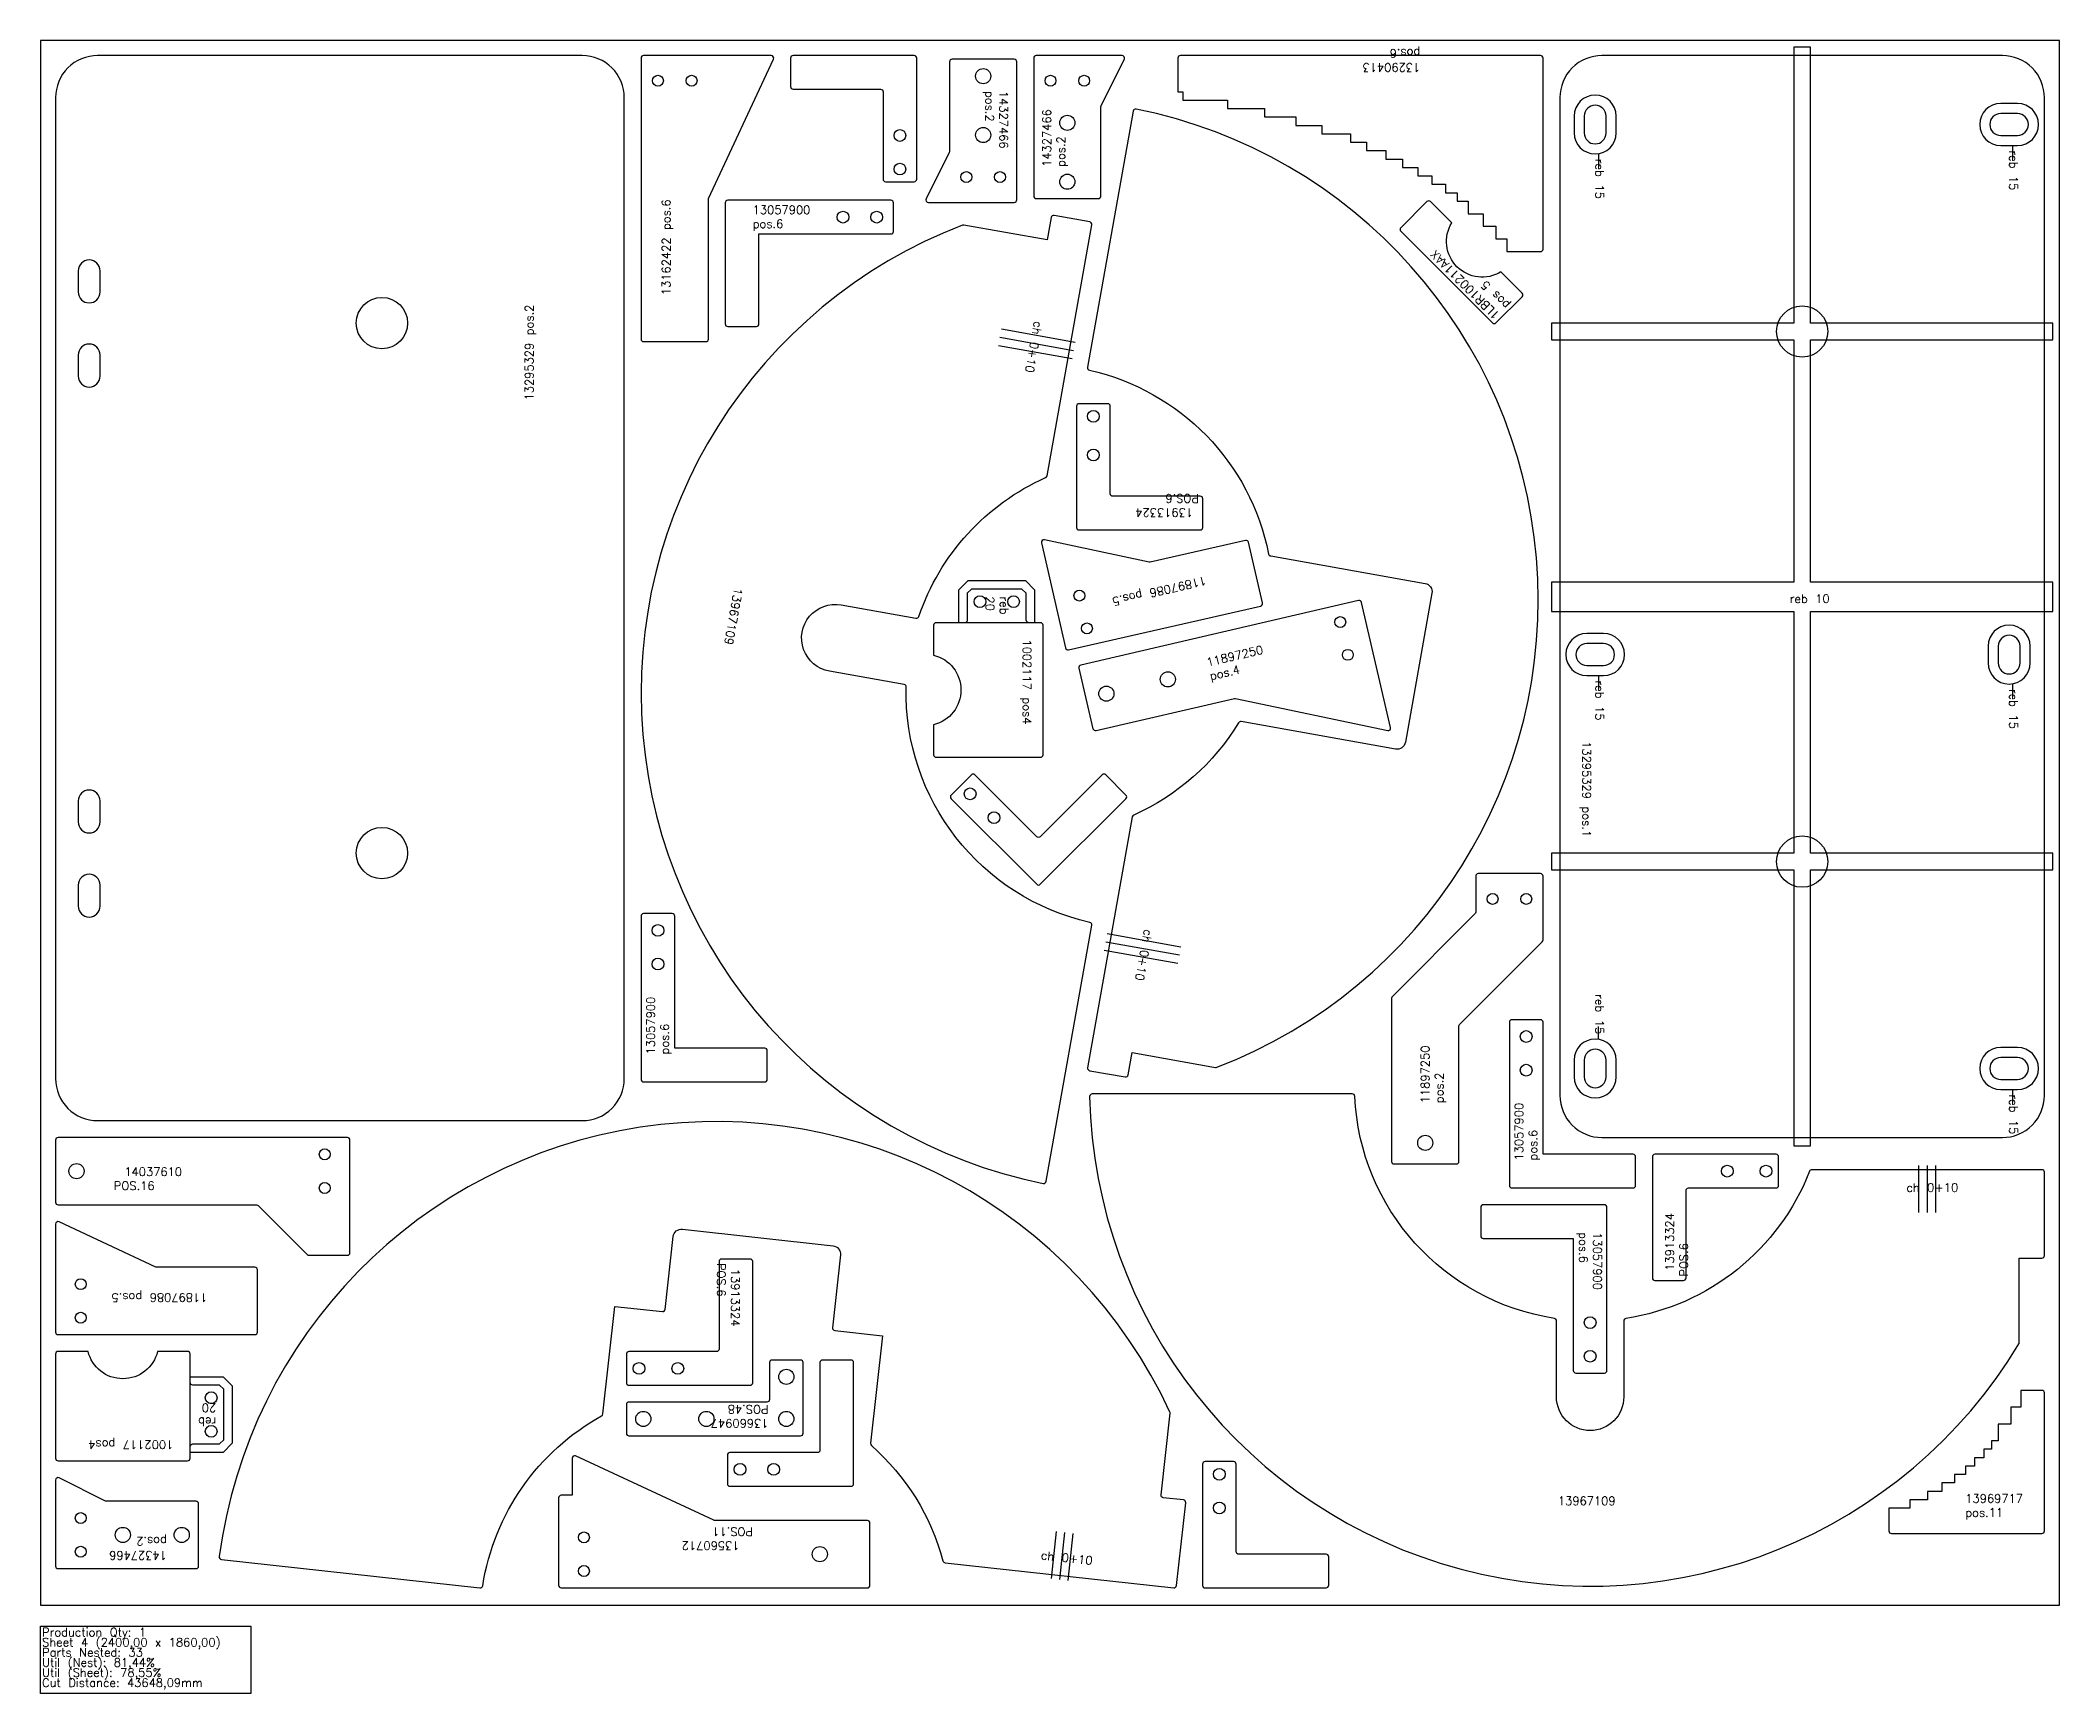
# Model space of a CAD drawing. Header units: millimetres. Extents: x 7560 to 9960, y -105 to 1860.
import ezdxf

# ---------------------------------------------------------------- set-up
doc = ezdxf.new("R2010")
doc.units = ezdxf.units.MM
for name, color, linetype in [('1002117', 7, 'Continuous'), ('11897086v01', 7, 'Continuous'), ('11897250 v01', 7, 'Continuous'), ('13057900', 7, 'Continuous'), ('13162422', 7, 'Continuous'), ('13290413', 7, 'Continuous'), ('13295329', 7, 'Continuous'), ('13560712', 7, 'Continuous'), ('13660947v0', 7, 'Continuous'), ('13913324', 7, 'Continuous'), ('13913560', 7, 'Continuous'), ('13967109', 7, 'Continuous'), ('13969717', 7, 'Continuous'), ('14037610v0', 7, 'Continuous'), ('14327466v0', 7, 'Continuous'), ('1LBR100211AAX', 7, 'Continuous'), ('Chanfro', 7, 'Continuous'), ('Rebaixo', 7, 'Continuous'), ('sheet', 24, 'Continuous'), ('Stats', 7, 'Continuous'), ('Texto', 7, 'Continuous')]:
    doc.layers.add(name, color=color, linetype=linetype)
doc.styles.get("Standard").update_dxf_attribs({"font": 'txt.shx'})

msp = doc.modelspace()

# ---------------------------------------------------------------- linework, layer by layer
at = {"layer": '1002117', "color": 3}
for points in [[(8621.7, 1010.9, 0.414213), (8624.7, 1007.9), (8748.7, 1007.9, 0.414213), (8751.7, 1010.9), (8751.7, 1164.9, 0.414213), (8748.7, 1167.9), (8734.7, 1167.9, -0.414213), (8731.7, 1170.9), (8731.7, 1202.9), (8726.7, 1207.9), (8666.7, 1207.9), (8661.7, 1202.9), (8661.7, 1170.9, -0.414213), (8658.7, 1167.9), (8624.7, 1167.9, 0.414214), (8621.7, 1164.9), (8621.7, 1129.2, -0.786796), (8621.7, 1046.6)], [(7581, 301.7, 0.414214), (7578, 298.7), (7578, 174.7, 0.414213), (7581, 171.7), (7735, 171.7, 0.414213), (7738, 174.7), (7738, 188.7, -0.414213), (7741, 191.7), (7773, 191.7), (7778, 196.7), (7778, 256.7), (7773, 261.7), (7741, 261.7, -0.414214), (7738, 264.7), (7738, 298.7, 0.414214), (7735, 301.7), (7699.3, 301.7, -0.786796), (7616.7, 301.7)]]:
    msp.add_lwpolyline(points, format="xyb", close=True, dxfattribs=at)
for centre in [(8676.7, 1192.9), (8716.7, 1192.9), (7763, 246.7), (7763, 206.7)]:
    msp.add_circle(centre, 7, dxfattribs=at)
at = {"layer": '11897086v01', "color": 2}
for points in [[(8996, 1263.4, 0.414214), (8992.4, 1265.7), (8879, 1239.8, -0.109518), (8877.7, 1239.8), (8753.5, 1266.5, 0.548619), (8749.9, 1262.9), (8778.5, 1137.9, 0.414214), (8782.1, 1135.6), (9010.2, 1187.7, 0.414214), (9012.5, 1191.3)], [(7818, 398.7, 0.414214), (7815, 401.7), (7698.7, 401.7, -0.109518), (7697.4, 402), (7582.3, 455.7, 0.548619), (7578, 453), (7578, 324.7, 0.414213), (7581, 321.7), (7815, 321.7, 0.414214), (7818, 324.7)]]:
    msp.add_lwpolyline(points, format="xyb", close=True, dxfattribs=at)
for centre in [(8795, 1200.1), (8803.9, 1161.1), (7608, 381.7), (7608, 341.7)]:
    msp.add_circle(centre, 6.5, dxfattribs=at)
at = {"layer": '11897250 v01', "color": 2}
for points in [[(8811.1, 1041.8, 0.414214), (8814.7, 1039.6), (8979.1, 1077.8, -0.109518), (8980.4, 1077.8), (9161.4, 1039.6, 0.548619), (9164.9, 1043.2), (9130.4, 1192, 0.414213), (9126.8, 1194.2), (8796.6, 1117.5, 0.414213), (8794.3, 1113.9)], [(9246, 688.3, -0.198913), (9246.9, 690.4), (9345.1, 788.7, 0.198912), (9346, 790.8), (9346, 866.6, 0.414214), (9343, 869.6), (9269, 869.6, 0.414213), (9266, 866.6), (9266, 823.9, -0.198913), (9265.1, 821.8), (9166.9, 723.6, 0.198912), (9166, 721.5), (9166, 527.6, 0.414214), (9169, 524.6), (9243, 524.6, 0.414213), (9246, 527.6)]]:
    msp.add_lwpolyline(points, format="xyb", close=True, dxfattribs=at)
for centre, radius in [((9105, 1168.6), 6.5), ((9114, 1129.7), 6.5), ((8900.1, 1100.5), 9), ((8827, 1083.5), 9), ((9286, 839.6), 6.5), ((9326, 839.6), 6.5), ((9206, 549.6), 9)]:
    msp.add_circle(centre, radius, dxfattribs=at)
at = {"layer": '13057900', "color": 2}
for points in [[(8377, 1519.9), (8411, 1519.9, 0.414214), (8414, 1522.9), (8414, 1629.9), (8571, 1629.9, 0.414214), (8574, 1632.9), (8574, 1666.9, 0.414214), (8571, 1669.9), (8377, 1669.9, 0.414213), (8374, 1666.9), (8374, 1522.9, 0.414214)], [(8424, 625.1), (8424, 659.1, 0.414214), (8421, 662.1), (8314, 662.1), (8314, 819.1, 0.414214), (8311, 822.1), (8277, 822.1, 0.414214), (8274, 819.1), (8274, 625.1, 0.414214), (8277, 622.1), (8421, 622.1, 0.414214)], [(9456, 499), (9456, 533, 0.414213), (9453, 536), (9346, 536), (9346, 693, 0.414213), (9343, 696), (9309, 696, 0.414213), (9306, 693), (9306, 499, 0.414214), (9309, 496), (9453, 496, 0.414214)], [(9272, 473), (9272, 439, 0.414214), (9275, 436), (9382, 436), (9382, 279, 0.414214), (9385, 276), (9419, 276, 0.414213), (9422, 279), (9422, 473, 0.414213), (9419, 476), (9275, 476, 0.414214)]]:
    msp.add_lwpolyline(points, format="xyb", close=True, dxfattribs=at)
for centre in [(8514, 1649.9), (8554, 1649.9), (8294, 802.1), (8294, 762.1), (9326, 676), (9326, 636), (9402, 336), (9402, 296)]:
    msp.add_circle(centre, 7, dxfattribs=at)
at = {"layer": '13162422', "color": 2}
msp.add_lwpolyline([(8354, 1672), (8431.3, 1837.7, 0.548619), (8428.6, 1842), (8277, 1842, 0.414214), (8274, 1839), (8274, 1505, 0.414214), (8277, 1502), (8351, 1502, 0.414213), (8354, 1505)], format="xyb", close=True, dxfattribs=at)
for centre in [(8294, 1812), (8334, 1812)]:
    msp.add_circle(centre, 6.5, dxfattribs=at)
at = {"layer": '13290413', "color": 2}
msp.add_lwpolyline([(8915, 1842, 0.414213), (8912, 1839), (8912, 1799), (8918, 1799), (8918, 1789), (8971, 1789), (8971, 1779), (9015, 1779), (9015, 1769), (9052, 1769), (9052, 1759), (9083, 1759), (9083, 1749), (9117, 1749), (9117, 1739), (9136, 1739), (9136, 1729), (9159, 1729), (9159, 1719), (9179, 1719), (9179, 1709), (9197, 1709), (9197, 1699), (9214, 1699), (9214, 1689), (9230, 1689), (9230, 1679), (9244, 1679), (9244, 1669), (9257, 1669), (9257, 1654), (9275, 1654), (9275, 1639), (9290, 1639), (9290, 1624), (9303, 1624), (9303, 1609), (9343, 1609, 0.414213), (9346, 1612), (9346, 1839, 0.414213), (9343, 1842)], format="xyb", close=True, dxfattribs=at)
at = {"layer": '13295329', "color": 2}
for points in [[(7628, 576), (8204, 576, 0.414214), (8254, 626), (8254, 1792, 0.414214), (8204, 1842), (7628, 1842, 0.414214), (7578, 1792), (7578, 626, 0.414214)], [(7631, 1586, 0.999867), (7605, 1586), (7605, 1561, 0.99993), (7631, 1561)], [(7631, 1486, 0.999867), (7605, 1486), (7605, 1461, 0.99993), (7631, 1461)], [(7631, 956, 0.999867), (7605, 956), (7605, 931, 0.99993), (7631, 931)], [(7631, 856, 0.999867), (7605, 856), (7605, 831, 0.99993), (7631, 831)]]:
    msp.add_lwpolyline(points, format="xyb", close=True, dxfattribs=at)
at = {"layer": '13295329', "color": 1}
for points in [[(9416, 556), (9892, 556, 0.414214), (9942, 606), (9942, 1792, 0.414214), (9892, 1842), (9416, 1842, 0.414214), (9366, 1792), (9366, 606, 0.414214)], [(9395, 1770), (9395, 1750, 1), (9421, 1750), (9421, 1770, 1)], [(9910, 1773), (9890, 1773, 1), (9890, 1747), (9910, 1747, 1)], [(9887, 1140), (9887, 1120, 1), (9913, 1120), (9913, 1140, 1)], [(9418, 1143), (9398, 1143, 1), (9398, 1117), (9418, 1117, 1)], [(9395, 648), (9395, 628, 1), (9421, 628), (9421, 648, 1)], [(9910, 651), (9890, 651, 1), (9890, 625), (9910, 625, 1)]]:
    msp.add_lwpolyline(points, format="xyb", close=True, dxfattribs=at)
at = {"layer": '13295329', "color": 2}
for centre in [(7966, 1524), (7966, 894)]:
    msp.add_circle(centre, 30.5, dxfattribs=at)
at = {"layer": '13295329', "color": 1}
for centre in [(9654, 1514), (9654, 884)]:
    msp.add_circle(centre, 30.5, dxfattribs=at)
at = {"layer": '13560712', "color": 2}
msp.add_lwpolyline([(8196.2, 177.5, 0.548619), (8192, 174.8), (8192, 130.7), (8179, 130.7, 0.414213), (8176, 127.7), (8176, 23.7, 0.414213), (8179, 20.7), (8543, 20.7, 0.414214), (8546, 23.7), (8546, 97.7, 0.414214), (8543, 100.7), (8361.6, 100.7, -0.109518), (8360.4, 101)], format="xyb", close=True, dxfattribs=at)
for centre, radius in [((8206, 80.7), 6.5), ((8486.5, 60.7), 9), ((8206, 40.7), 6.5)]:
    msp.add_circle(centre, radius, dxfattribs=at)
at = {"layer": '13660947v0', "color": 2}
msp.add_lwpolyline([(8466.6, 204.5), (8466.6, 288.5, 0.414214), (8463.6, 291.5), (8429.6, 291.5, 0.414213), (8426.6, 288.5), (8426.6, 244.5, -0.414214), (8423.6, 241.5), (8259.6, 241.5, 0.414213), (8256.6, 238.5), (8256.6, 204.5, 0.414213), (8259.6, 201.5), (8463.6, 201.5, 0.414214)], format="xyb", close=True, dxfattribs=at)
for centre in [(8446.6, 271.5), (8276.6, 221.5), (8351.6, 221.5), (8446.6, 221.5)]:
    msp.add_circle(centre, 9, dxfattribs=at)
at = {"layer": '13913324', "color": 2}
for points in [[(8941.6, 1281.2), (8941.6, 1315.2, 0.414214), (8938.6, 1318.2), (8834.6, 1318.2, -0.414213), (8831.6, 1321.2), (8831.6, 1425.2, 0.414214), (8828.6, 1428.2), (8794.6, 1428.2, 0.414214), (8791.6, 1425.2), (8791.6, 1281.2, 0.414213), (8794.6, 1278.2), (8938.6, 1278.2, 0.414213)], [(9479, 386), (9513, 386, 0.414213), (9516, 389), (9516, 493, -0.414213), (9519, 496), (9623, 496, 0.414214), (9626, 499), (9626, 533, 0.414214), (9623, 536), (9479, 536, 0.414214), (9476, 533), (9476, 389, 0.414214)], [(8403.6, 411.5), (8369.6, 411.5, 0.414213), (8366.6, 408.5), (8366.6, 304.5, -0.414213), (8363.6, 301.5), (8259.6, 301.5, 0.414213), (8256.6, 298.5), (8256.6, 264.5, 0.414214), (8259.6, 261.5), (8403.6, 261.5, 0.414213), (8406.6, 264.5), (8406.6, 408.5, 0.414214)]]:
    msp.add_lwpolyline(points, format="xyb", close=True, dxfattribs=at)
for centre in [(8811.6, 1413.2), (8811.6, 1367.2), (9565, 516), (9611, 516), (8271.6, 281.5), (8317.6, 281.5)]:
    msp.add_circle(centre, 7, dxfattribs=at)
at = {"layer": '13913560', "color": 2}
for points in [[(8451.6, 1839), (8451.6, 1805, 0.414214), (8454.6, 1802), (8558.6, 1802, -0.414214), (8561.6, 1799), (8561.6, 1695, 0.414214), (8564.6, 1692), (8598.6, 1692, 0.414214), (8601.6, 1695), (8601.6, 1839, 0.414214), (8598.6, 1842), (8454.6, 1842, 0.414213)], [(8850.3, 963), (8826.3, 987, 0.414214), (8822.1, 987), (8748.5, 913.5, -0.414214), (8744.3, 913.5), (8670.7, 987, 0.414213), (8666.5, 987), (8642.5, 963, 0.414214), (8642.5, 958.7), (8744.3, 856.9, 0.414213), (8748.5, 856.9), (8850.3, 958.7, 0.414214)], [(8523.6, 291.5), (8489.6, 291.5, 0.414214), (8486.6, 288.5), (8486.6, 184.5, -0.414214), (8483.6, 181.5), (8379.6, 181.5, 0.414213), (8376.6, 178.5), (8376.6, 144.5, 0.414213), (8379.6, 141.5), (8523.6, 141.5, 0.414214), (8526.6, 144.5), (8526.6, 288.5, 0.414213)], [(9091.3, 23.7), (9091.3, 57.7, 0.414213), (9088.3, 60.7), (8984.3, 60.7, -0.414214), (8981.3, 63.7), (8981.3, 167.7, 0.414214), (8978.3, 170.7), (8944.3, 170.7, 0.414214), (8941.3, 167.7), (8941.3, 23.7, 0.414214), (8944.3, 20.7), (9088.3, 20.7, 0.414213)]]:
    msp.add_lwpolyline(points, format="xyb", close=True, dxfattribs=at)
for centre in [(8581.6, 1747), (8581.6, 1707), (8665.1, 964.4), (8693.4, 936.1), (8391.6, 161.5), (8431.6, 161.5), (8961.3, 155.7), (8961.3, 115.7)]:
    msp.add_circle(centre, 7, dxfattribs=at)
at = {"layer": '13967109', "color": 2}
for points in [[(9019.9, 1249.5, 0.308866), (9022.3, 1247.2), (9205.9, 1214.5, -0.414214), (9214, 1202.9), (9182.4, 1025.7, -0.414214), (9170.8, 1017.6), (8987.3, 1050.3, 0.308866), (8984.2, 1048.9, -0.151564), (8859.6, 939.3, 0.24848), (8857.8, 937.1), (8804.7, 638.9, 0.414213), (8807.2, 635.4), (8849.5, 627.9, 0.414213), (8853, 630.3), (8857.7, 656.9), (8956.8, 639.2, 0.136464), (8958.4, 639.4, 0.751221), (8862.5, 1778.3, 0.420661), (8858.9, 1775.9), (8804.7, 1471.5, 0.400817), (8807, 1468, -0.296326)], [(8756.5, 1342.6), (8809.6, 1640.8, 0.414214), (8807.2, 1644.3), (8764.9, 1651.9, 0.414214), (8761.4, 1649.4), (8756.7, 1622.8), (8657.6, 1640.5, 0.136464), (8656, 1640.3, 0.751221), (8751.9, 501.5, 0.42066), (8755.4, 503.9), (8809.6, 808.2, 0.400817), (8807.3, 811.7, -0.357203), (8589.1, 1091.4, 0.370211), (8586.7, 1094.5), (8497.8, 1110.3, -1.000019), (8511.8, 1189.1), (8600.7, 1173.2, 0.370211), (8604.1, 1175.2, -0.208353), (8754.8, 1340.4, 0.24848)], [(9662.8, 515.8, -0.267561), (9444.5, 341, 0.370211), (9442, 338), (9442, 247.7, -0.999968), (9362, 247.7), (9362, 338, 0.370211), (9359.5, 341, -0.357203), (9122.3, 604.9, 0.400817), (9119.3, 607.7), (8810.1, 607.7, 0.420661), (8807.1, 604.7, 0.751221), (9911.6, 310.6, 0.136463), (9912, 312.1), (9912, 412.7), (9939, 412.7, 0.414213), (9942, 415.7), (9942, 514.7, 0.414213), (9939, 517.7), (9665.6, 517.7, 0.308866)], [(8910.4, 23.5), (8921.3, 121.9, 0.414214), (8918.6, 125.2), (8894.7, 127.8, -0.414214), (8892.1, 131.1), (8902.7, 228.2, 0.136464), (8902.5, 229.7, 0.751221), (7772.6, 57.9, 0.420661), (7775.2, 54.5), (8082.5, 20.8, 0.400817), (8085.8, 23.3, -0.231785), (8227.1, 225.1, 0.243923), (8228.6, 227.4), (8242.7, 355.3), (8299.3, 349.1, 0.414214), (8302.6, 351.7), (8312.1, 438.2, -0.414214), (8323.2, 447.1), (8502.1, 427.4, -0.414214), (8510.9, 416.4), (8501.5, 329.9, 0.414214), (8504.1, 326.6), (8560.8, 320.4), (8546.7, 192.5, 0.243923), (8547.7, 189.9, -0.147172), (8632.8, 52.8, 0.308866), (8635.4, 50.6), (8907.1, 20.8, 0.414214)]]:
    msp.add_lwpolyline(points, format="xyb", close=True, dxfattribs=at)
at = {"layer": '13969717', "color": 2}
msp.add_lwpolyline([(9757, 88.4, 0.414213), (9760, 85.4), (9939, 85.4, 0.414214), (9942, 88.4), (9942, 252.4, 0.414214), (9939, 255.4), (9914, 255.4), (9914, 235.4), (9902, 235.4), (9902, 215.4), (9887, 215.4), (9887, 195.4), (9879, 195.4), (9879, 185.4), (9870, 185.4), (9870, 175.4), (9859, 175.4), (9859, 165.4), (9848, 165.4), (9848, 155.4), (9835, 155.4), (9835, 145.4), (9820, 145.4), (9820, 135.4), (9803, 135.4), (9803, 125.4), (9782, 125.4), (9782, 115.4), (9757, 115.4)], format="xyb", close=True, dxfattribs=at)
at = {"layer": '14037610v0', "color": 2}
msp.add_lwpolyline([(7816.8, 476, -0.198912), (7818.9, 475.1), (7877.1, 416.9, 0.198912), (7879.2, 416), (7925, 416, 0.414213), (7928, 419), (7928, 553, 0.414214), (7925, 556), (7581, 556, 0.414213), (7578, 553), (7578, 479, 0.414214), (7581, 476)], format="xyb", close=True, dxfattribs=at)
for centre, radius in [((7898, 536), 6.5), ((7603, 516), 9), ((7898, 496), 6.5)]:
    msp.add_circle(centre, radius, dxfattribs=at)
at = {"layer": '14327466v0', "color": 2}
for points in [[(8643.6, 1837.5, 0.414214), (8640.6, 1834.5), (8640.6, 1728.2, -0.116433), (8640.3, 1726.8), (8612.8, 1671.8, 0.557537), (8615.5, 1667.5), (8717.6, 1667.5, 0.414214), (8720.6, 1670.5), (8720.6, 1834.5, 0.414214), (8717.6, 1837.5)], [(8817.6, 1672, 0.414214), (8820.6, 1675), (8820.6, 1781.3, -0.116433), (8820.9, 1782.6), (8848.4, 1837.7, 0.557537), (8845.7, 1842), (8743.6, 1842, 0.414213), (8740.6, 1839), (8740.6, 1675, 0.414214), (8743.6, 1672)], [(7748, 120.6, 0.414214), (7745, 123.6), (7638.7, 123.6, -0.116434), (7637.4, 123.9), (7582.3, 151.4, 0.557536), (7578, 148.7), (7578, 46.6, 0.414213), (7581, 43.6), (7745, 43.6, 0.414213), (7748, 46.6)]]:
    msp.add_lwpolyline(points, format="xyb", close=True, dxfattribs=at)
for centre, radius in [((8680.6, 1817.5), 9), ((8760.6, 1812), 6.5), ((8800.6, 1812), 6.5), ((8680.6, 1747.5), 9), ((8780.6, 1762), 9), ((8660.6, 1697.5), 6.5), ((8700.6, 1697.5), 6.5), ((8780.6, 1692), 9), ((7608, 103.6), 6.5), ((7658, 83.6), 9), ((7728, 83.6), 9), ((7608, 63.6), 6.5)]:
    msp.add_circle(centre, radius, dxfattribs=at)
at = {"layer": '1LBR100211AAX', "color": 2}
msp.add_lwpolyline([(9290.1, 1524.2), (9321.2, 1555.3, 0.414214), (9321.2, 1559.5), (9295.9, 1584.8, -0.786796), (9237.5, 1643.2), (9212.3, 1668.4, 0.414213), (9208, 1668.4), (9176.9, 1637.3, 0.414213), (9176.9, 1633.1), (9285.8, 1524.2, 0.414213)], format="xyb", close=True, dxfattribs=at)
at = {"layer": 'Chanfro', "color": 2}
for p, q in [((8702.3, 1517), (8789.9, 1501.4)), ((8698.8, 1497.3), (8786.4, 1481.7)), ((8700.5, 1507.2), (8788.1, 1491.6)), ((8915.6, 782.4), (8828, 798)), ((8912.1, 762.7), (8824.5, 778.3)), ((8913.9, 772.6), (8826.2, 788.2)), ((9792.8, 466.7), (9792.8, 522.7)), ((9802.8, 466.7), (9802.8, 522.7)), ((9812.8, 466.7), (9812.8, 522.7)), ((8767.3, 87.5), (8761.2, 31.8)), ((8777.3, 86.4), (8771.2, 30.7)), ((8787.2, 85.3), (8781.1, 29.6))]:
    msp.add_line(p, q, dxfattribs=at)
at = {"layer": 'Rebaixo', "color": 1}
for p, q in [((9904.1, 1735), (9904.1, 1719.8)), ((9412.1, 1725), (9412.1, 1709.8)), ((9412.1, 1105), (9412.1, 1089.8)), ((9904.1, 1095), (9904.1, 1079.8)), ((9412.1, 672.9), (9412.1, 688.1)), ((9904.1, 613), (9904.1, 597.8))]:
    msp.add_line(p, q, dxfattribs=at)
msp.add_lwpolyline([(9664, 1852), (9644, 1852), (9644, 1524), (9356, 1524), (9356, 1504), (9644, 1504), (9644, 1216), (9356, 1216), (9356, 1181), (9644, 1181), (9644, 894), (9356, 894), (9356, 874), (9644, 874), (9644, 546), (9664, 546), (9664, 874), (9952, 874), (9952, 894), (9664, 894), (9664, 1181), (9952, 1181), (9952, 1216), (9664, 1216), (9664, 1504), (9952, 1504), (9952, 1524), (9664, 1524)], close=True, dxfattribs=at)
for points in [[(9383, 1770), (9383, 1750, 1), (9433, 1750), (9433, 1770, 1)], [(9910, 1785), (9890, 1785, 1), (9890, 1735), (9910, 1735, 1)], [(9418, 1155), (9398, 1155, 1), (9398, 1105), (9418, 1105, 1)], [(9875, 1140), (9875, 1120, 1), (9925, 1120), (9925, 1140, 1)], [(9383, 648), (9383, 628, 1), (9433, 628), (9433, 648, 1)], [(9910, 663), (9890, 663, 1), (9890, 613), (9910, 613, 1)]]:
    msp.add_lwpolyline(points, format="xyb", close=True, dxfattribs=at)
at = {"layer": 'Rebaixo', "color": 3}
for points in [[(8651.7, 1167.9), (8651.7, 1207.1), (8662.6, 1217.9), (8730.9, 1217.9), (8741.7, 1207.1), (8741.7, 1167.9)], [(7738, 271.7), (7777.1, 271.7), (7788, 260.9), (7788, 192.6), (7777.1, 181.7), (7738, 181.7)]]:
    msp.add_lwpolyline(points, close=True, dxfattribs=at)
at = {"layer": 'sheet', "color": 7}
msp.add_lwpolyline([(7560, 0), (9960, 0), (9960, 1860), (7560, 1860)], close=True, dxfattribs=at)
at = {"layer": 'Stats', "color": 151}
msp.add_lwpolyline([(7560, -25), (7810, -25), (7810, -105), (7560, -105), (7560, -25)], close=True, dxfattribs=at)

# ---------------------------------------------------------------- texts
at = {"layer": 'Chanfro', "color": 2}
for rotation, p in [(259.901, (8741.3, 1526.7)), (259.901, (8872.1, 804)), (353.7344, (8748.7, 54.7))]:
    msp.add_text('ch 0+10', height=10, rotation=rotation, dxfattribs=at).set_placement(p)
msp.add_text('ch 0+10', height=10, dxfattribs=at).set_placement((9777.8, 491.5))
at = {"layer": 'Rebaixo', "color": 1, "char_height": 10, "rotation": 270}
for insert, attachment_point in [((9418.2, 1671.7), 3), ((9910.2, 1681.7), 3), ((9418.2, 1051.7), 3), ((9910.2, 1041.7), 3), ((9418.2, 726.3), 1), ((9910.2, 559.7), 3)]:
    msp.add_mtext_dynamic_manual_height_columns('reb 15', width=53.339, gutter_width=12.5, heights=[0], dxfattribs=dict(at, insert=insert, attachment_point=attachment_point))
at = {"layer": 'Rebaixo', "color": 1, "insert": (9639.3, 1191.4), "char_height": 10, "attachment_point": 7}
msp.add_mtext_dynamic_manual_height_columns('reb 10', width=110.062, gutter_width=12.5, heights=[0], dxfattribs=at)
at = {"layer": 'Rebaixo', "color": 3, "char_height": 10, "attachment_point": 1}
for insert, rotation in [((8710.5, 1199), 270), ((7769, 213), 180)]:
    msp.add_mtext_dynamic_manual_height_columns('reb\\P20', width=33.653, gutter_width=12.5, heights=[0], dxfattribs=dict(at, insert=insert, rotation=rotation))
at = {"layer": 'Stats', "color": 60}
for s, p in [('Sheet 4 (2400,00 x 1860,00)', (7562, -49)), ('Production Qty: 1', (7562, -37)), ('Parts Nested: 33', (7562, -61)), ('Util (Nest): 81,44%', (7562, -73)), ('Cut Distance: 43648,09mm', (7562, -97)), ('Util (Sheet): 78,55%', (7562, -85))]:
    msp.add_text(s, height=10, dxfattribs=at).set_placement(p)
at = {"layer": 'Texto', "color": 2, "char_height": 10}
for s, insert, width, attachment_point, rotation in [('13290413 pos.6', (9200.1, 1822.8), 105.178, 1, 180), ('14327466\\Ppos.2', (8710, 1799.9), 82.094, 1, 270), ('14327466\\Ppos.2', (8751.2, 1709.6), 82.094, 1, 90), ('13162422 pos.6', (8298.8, 1557.1), 185.527, 1, 90), ('1LBR100211AAX pos 5', (9288.2, 1527.4), 131.995, 1, 135), ('13295329 pos.2', (8136, 1545.9), 201.139, 3, 90), ('{\\W0.783651; }13913324 POS.6', (8937, 1293.8), 111.11, 1, 180), ('13967109', (8394.7, 1208.2), 333.596, 1, 259.901), ('11897086 pos.5', (8946.5, 1213.1), 144.594, 1, 192.8571), ('11897250 pos.4', (8945.1, 1125.5), 99.439, 1, 13.0767), ('13057900 pos.6', (8280.3, 654.7), 56.183, 1, 90), ('11897250 pos.2', (9200.9, 596.7), 99.439, 1, 90), ('13057900 pos.6', (9312.3, 528.6), 56.183, 1, 90), ('{\\W0.783651; }13913324 POS.6', (9491.6, 390.6), 111.11, 1, 90), ('13057900 pos.6', (9415.7, 443.4), 56.183, 1, 270), ('{\\W0.783651; }13913324 POS.6', (8391, 406.9), 111.11, 1, 270), ('11897086 pos.5', (7758.5, 360.7), 144.594, 1, 180), ('13660947 \\PPOS.48', (8425.4, 211.2), 116.776, 1, 180), ('14327466\\Ppos.2', (7710.4, 54.2), 82.094, 1, 180), ('{\\W1.803445; }13560712 POS.11', (8407, 65.8), 124.873, 1, 180)]:
    msp.add_mtext(s, dxfattribs=dict(at, insert=insert, width=width, attachment_point=attachment_point, rotation=rotation))
at = {"layer": 'Texto', "color": 2, "char_height": 10, "attachment_point": 1}
for s, insert, width in [('13057900 pos.6', (8406.6, 1663.6), 56.183), ('{\\W1.404935; }14037610 POS.16', (7647.3, 520.3), 123.703), ('13967109', (9363.7, 129.1), 333.596), ('13969717\\Ppos.11', (9847.9, 131.9), 75.614)]:
    msp.add_mtext(s, dxfattribs=dict(at, insert=insert, width=width))
at = {"layer": 'Texto', "color": 3, "char_height": 10, "width": 126.181, "attachment_point": 1}
for insert, rotation in [((8737.7, 1148), 270), ((7718, 185.8), 180)]:
    msp.add_mtext('1002117 pos4', dxfattribs=dict(at, insert=insert, rotation=rotation))
at = {"layer": 'Texto', "color": 1, "insert": (9402.8, 913.1), "char_height": 10, "attachment_point": 3, "rotation": 270}
msp.add_mtext_dynamic_manual_height_columns('13295329 pos.1', width=201.139, gutter_width=12.5, heights=[0], dxfattribs=at)

doc.saveas('drawing.dxf')
